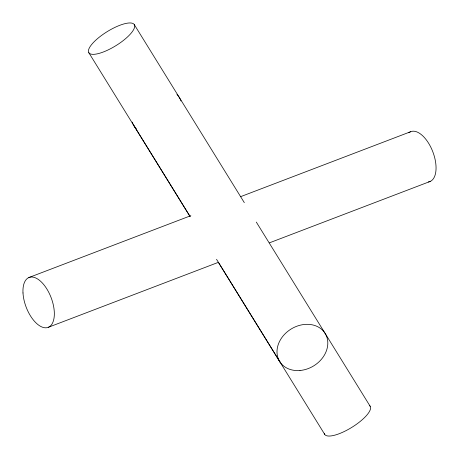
<?xml version="1.0" encoding="UTF-8"?>
<svg xmlns="http://www.w3.org/2000/svg" width="459" height="459" viewBox="0 0 459 459"><rect width="100%" height="100%" fill="white"/><g stroke="black" fill="none" stroke-linecap="round" stroke-linejoin="round"><path stroke-width="0.69" d="M28.797 277.569L190.858 215.667M240.413 196.739L410.507 131.767M48.493 327.233L218.587 262.261M269.485 242.822L430.203 181.431M134.275 24.597A26.72 8.256 -31.7 0 1 103.941 51.752A26.72 8.256 -31.7 0 1 96.424 39.589A26.72 8.256 -31.7 0 1 134.275 24.597L244.314 202.648M256.311 222.093L370.184 406.307M133.483 124.934L189.911 216.235M216.533 259.306L280.099 362.157M88.817 52.693L190.187 216.717M218.455 262.45L324.725 434.403M408.866 132.789A26.72 13.363 69.1 0 1 432.59 151.2A26.72 13.363 69.1 0 1 428.362 181.948M369.334 405.452A26.72 8.256 -31.7 0 1 351.795 427.381A26.72 8.256 -31.7 0 1 324.341 433.262M178.901 96.843A26.72 21.619 -31.7 0 1 180.984 100.974M136.254 128.64A26.72 21.619 -31.7 0 1 132.215 122.111M176.944 94.451A26.72 21.619 -31.7 0 1 177.644 95.208M177.977 95.604A26.72 21.619 -31.7 0 1 178.608 96.424M22.996 292.957A26.72 13.363 69.1 0 0 47.598 327.554A26.72 13.363 69.1 0 0 45.343 286.691A26.72 13.363 69.1 0 0 22.996 292.957M299.985 370.493A26.72 21.619 -31.7 0 0 325.517 334.066A26.72 21.619 -31.7 0 0 281.7 337.807A26.72 21.619 -31.7 0 0 299.985 370.493"/></g></svg>
